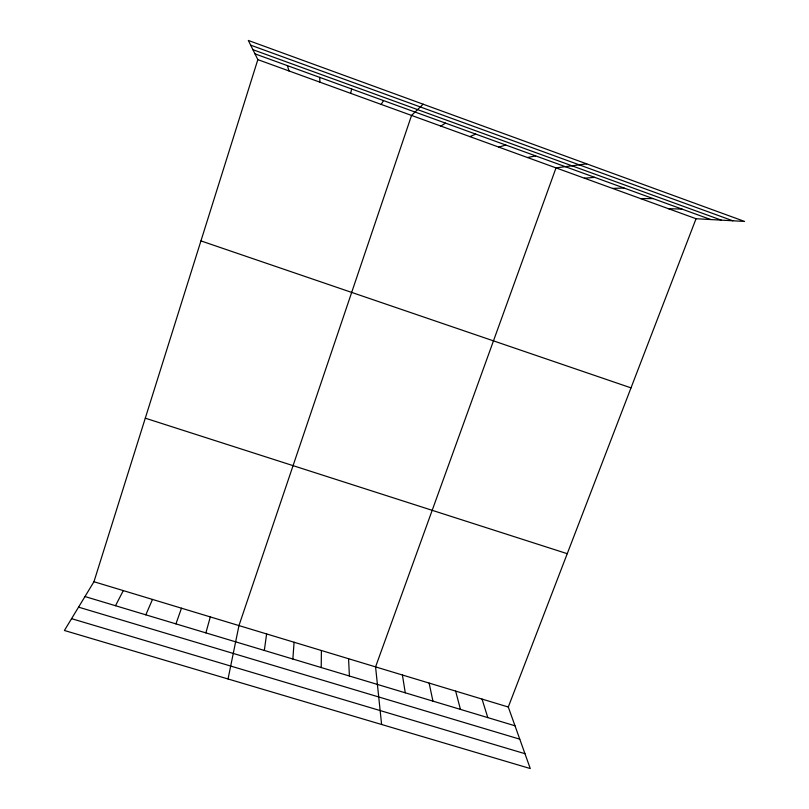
<?xml version="1.0" encoding="UTF-8"?>
<svg xmlns="http://www.w3.org/2000/svg" width="809" height="809" viewBox="0 0 809 809"><rect width="100%" height="100%" fill="white"/><g stroke="black" fill="none" stroke-linecap="round" stroke-linejoin="round"><path stroke-width="1.21" d="M321.213 667.546L321.406 650.507M292.858 659.022L294.082 642.245M264.331 650.446L266.606 633.932M228.037 678.973L238.958 625.579L411.548 115.444L423.127 104.199M350.671 93.338L351.672 89M205.88 632.881L210.31 616.913M696.053 218.723L508.285 707.015L530.269 768.55L64.407 630.484L93.955 581.732L257.838 59.633L248.333 40.45L744.593 221.444L696.053 218.723L257.838 59.633M175.937 623.881L181.489 608.196M145.812 614.83L152.486 599.429M115.485 605.719L123.312 590.61M381.211 104.432L383.476 100.569M440.814 126.062L445.496 123.11M469.887 136.62L475.743 134.112M498.779 147.107L505.797 145.033M527.488 157.533L535.649 155.884M586.707 163.853L556.026 167.888L375.568 666.879L381.605 724.49M584.381 178.182L594.777 177.383M612.555 188.416L624.052 188.022M640.566 198.579L653.146 198.599M668.396 208.682L682.048 209.106M71.566 618.663L524.96 753.695M84.975 596.546L514.989 725.784M78.554 607.144L519.772 739.173M93.955 581.732L508.285 707.015M145.286 418.182L567.24 553.69M200.945 240.9L631.01 387.865M254.977 53.849L710.767 219.552M250.659 45.142L732.792 220.776M252.914 49.683L721.304 220.139M482.043 699.077L487.797 717.613M287.428 65.65L288.985 70.949M455.649 691.098L460.442 709.392M429.114 683.069L432.936 701.12M402.417 674.999L405.258 692.807M319.666 77.371L319.929 82.184M348.568 658.718L349.397 676.011"/></g></svg>
